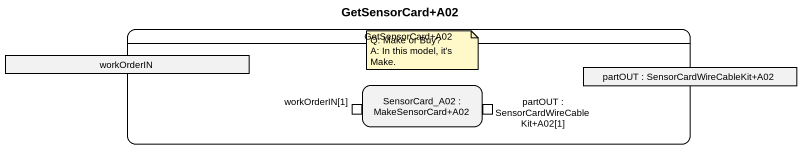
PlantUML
@startuml
title GetSensorCard+A02
hide empty description
state "GetSensorCard+A02" as GetSensorCard_A02 {
  state workOrderIN <<object>>
  state "partOUT : SensorCardWireCableKit+A02" as partOUT <<object>>
  state "SensorCard_A02 : MakeSensorCard+A02" as SensorCard_A02 {
    state "workOrderIN[1]" as workOrderIN_1 <<inputPin>>
    state "partOUT : SensorCardWireCableKit+A02[1]" as partOUT_SensorCardWireCableK <<outputPin>>
  }
}
note as N1
  Q: Make or Buy?
  A: In this model, it's Make.
end note
@enduml
